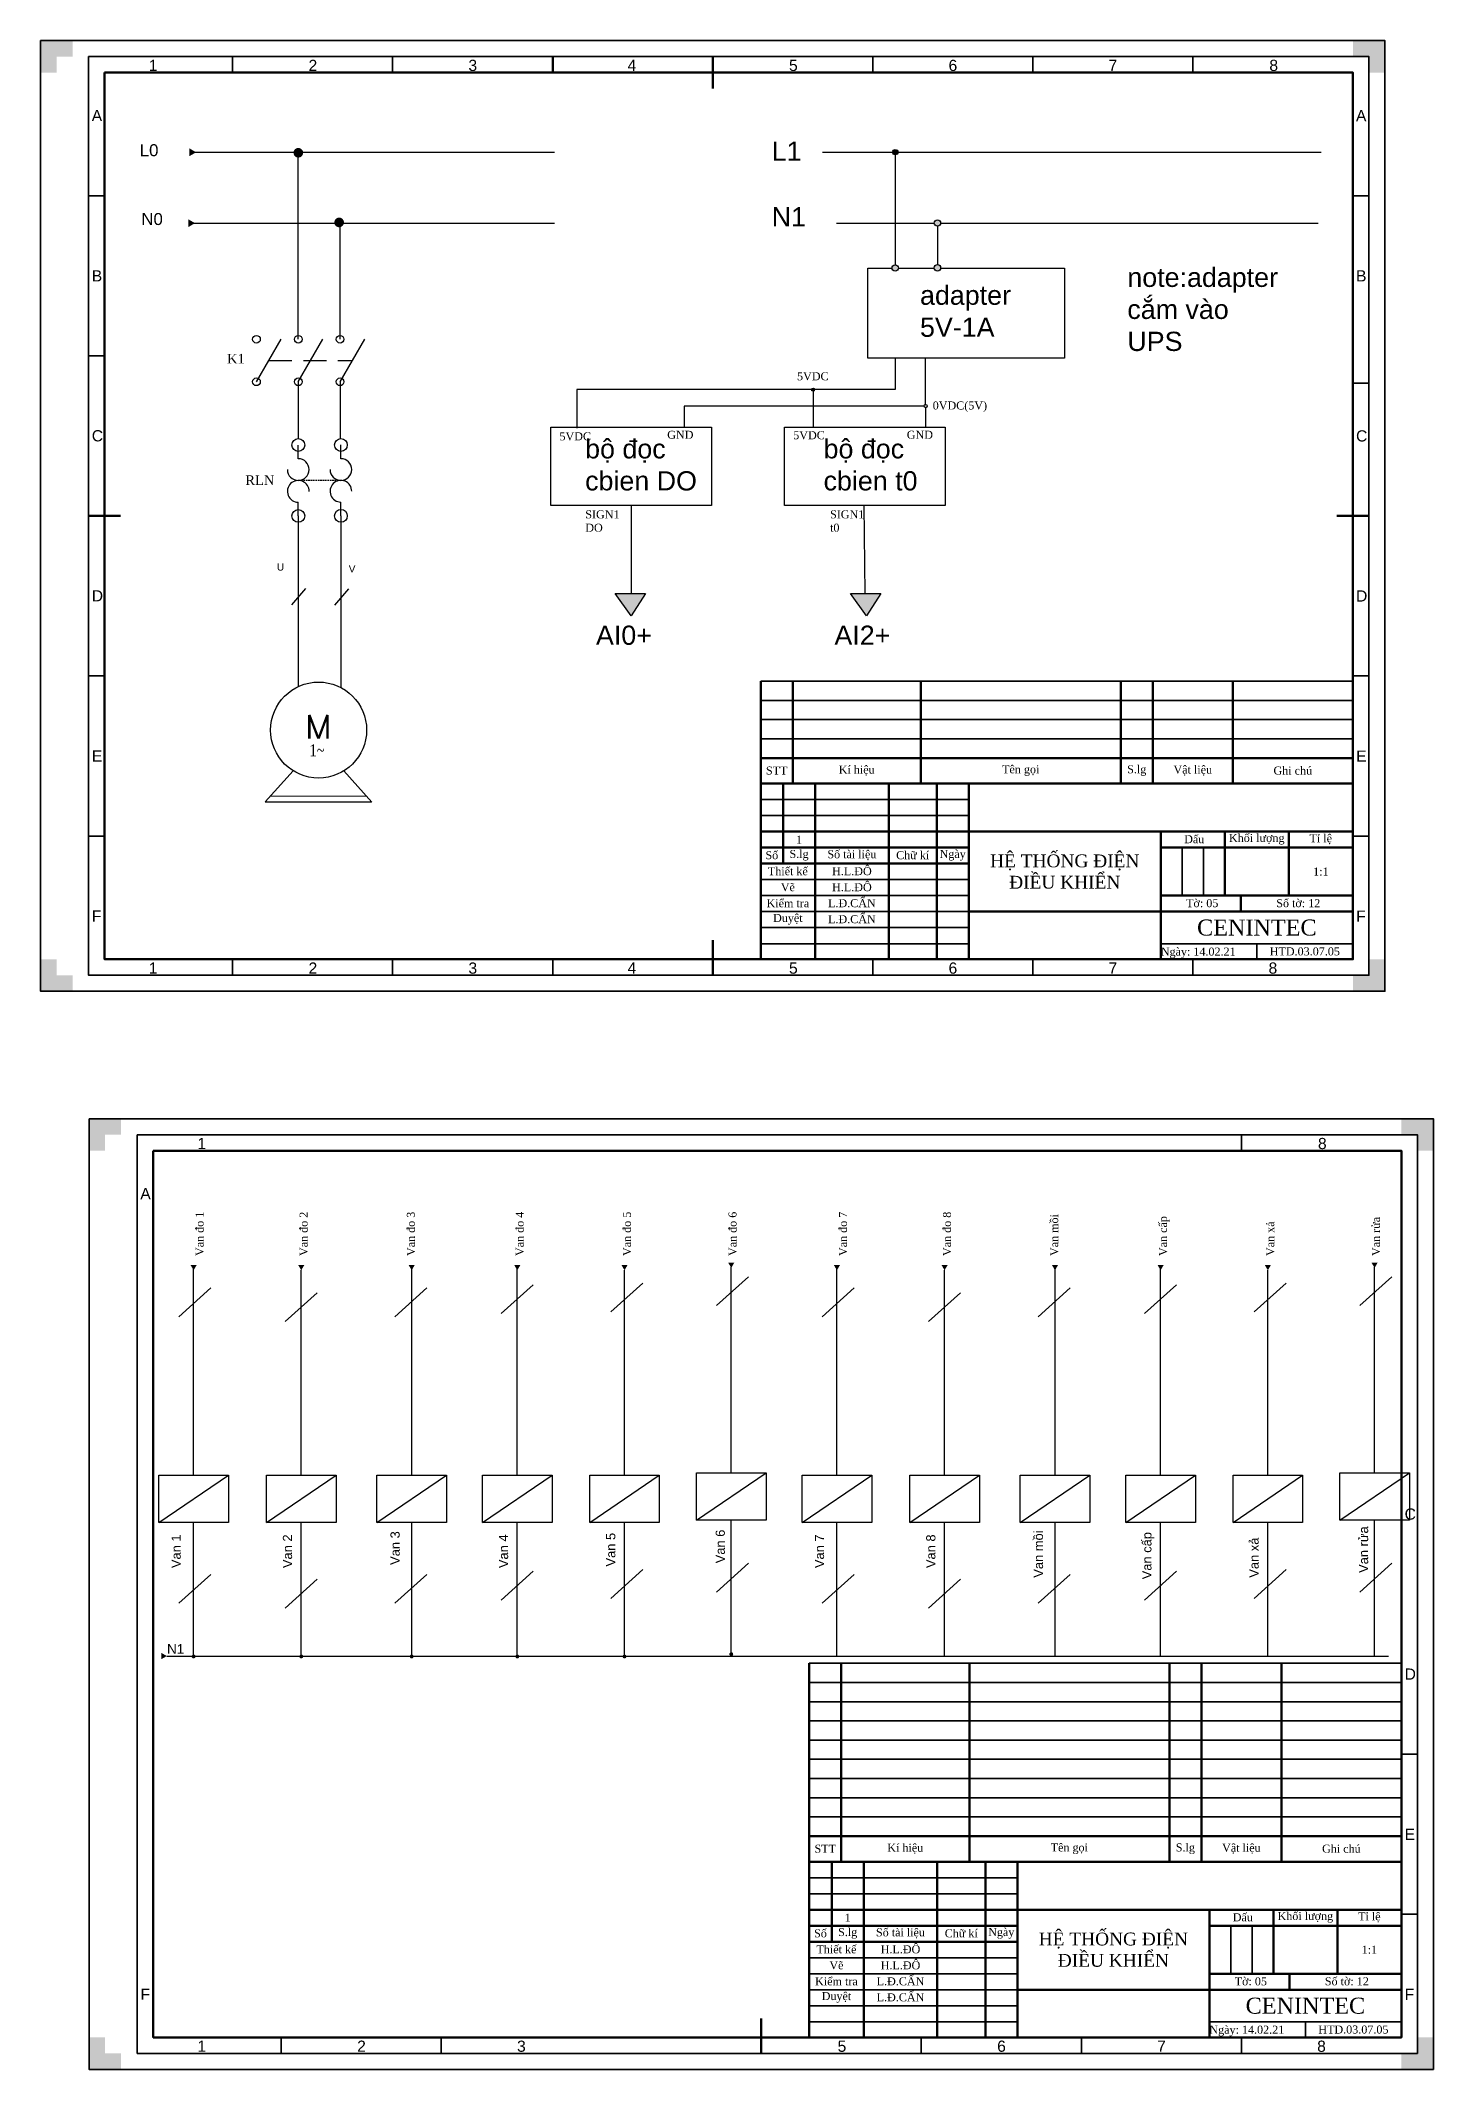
# Model space of a CAD drawing. Header units: inches. Extents: x 425 to 2523, y 1323 to 2367.
# Drawn here: x 882 to 1317, y 1384 to 2018 of the extents above; entities that cross this region are included whole.
import ezdxf
from ezdxf.enums import TextEntityAlignment as Align

# ---------------------------------------------------------------- set-up
doc = ezdxf.new("R2010")
doc.units = ezdxf.units.IN
doc.header["$MEASUREMENT"] = 0
doc.linetypes.add('DASHED', pattern=[0.75, 0.5, -0.25])
doc.linetypes.add('HIDDEN', pattern=[0.375, 0.25, -0.125])
for name, color, linetype in [('2', 7, 'Continuous'), ('5', 5, 'HIDDEN'), ('SYMS', 7, 'Continuous')]:
    doc.layers.add(name, color=color, linetype=linetype)
for name, color, linetype, lineweight in [('Khung ban ve', 5, 'Continuous', 70), ('Manh khung ten', 15, 'Continuous', 35), ('Net chu', 30, 'Continuous', 50), ('THIN', 5, 'Continuous', 25)]:
    doc.layers.add(name, color=color, linetype=linetype, lineweight=lineweight)
doc.styles.add('0907', font='arial.ttf', dxfattribs={"height": 20})
doc.styles.add('HNSTYLE', font='times.ttf', dxfattribs={"height": 2.5})
doc.styles.get("Standard").update_dxf_attribs({"font": 'times.ttf', "height": 4})
doc.styles.add('STYLE1', font='arial.ttf', dxfattribs={"height": 10})
doc.styles.add('WD', font='arial.ttf', dxfattribs={"height": 2.5})

# ---------------------------------------------------------------- blocks, each defined once
blk = doc.blocks.new('dau-xen')
at = {"layer": 'THIN'}
for points in [[(0, 0), (5, 0), (0, 10), (5, 10)], [(0, 5), (0, 0), (10, 5), (10, 0)]]:
    blk.add_solid(points, dxfattribs=at)
blk = doc.blocks.new('contactor1')
at = {"layer": '2', "color": 1, "lineweight": 25}
for p, q in [((566.6, 1912.29), (571.95, 1921.57)), ((575.68, 1912.29), (581.03, 1921.57)), ((584.75, 1912.29), (590.11, 1921.57))]:
    blk.add_line(p, q, dxfattribs=at)
at = {"layer": 'SYMS', "color": 1, "linetype": 'DASHED', "ltscale": 10}
blk.add_line((569.27, 1916.93), (587.43, 1916.93), dxfattribs=at)
at = {"layer": 'SYMS', "color": 1}
for centre in [(566.6, 1921.52), (575.68, 1921.52), (584.75, 1921.52), (566.6, 1912.29), (575.68, 1912.29), (584.75, 1912.29)]:
    blk.add_circle(centre, 0.832, dxfattribs=at)
blk = doc.blocks.new('relay_nhiet')
at = {"layer": 'SYMS', "color": 1}
for p, q in [((612.19, 1857.74), (612.19, 1862.03)), ((612.19, 1839.88), (612.19, 1844.16))]:
    blk.add_line(p, q, dxfattribs=at)
for centre in [(612.19, 1862.03), (612.19, 1839.88)]:
    blk.add_circle(centre, 2, dxfattribs=at)
for centre, start, end in [((612.19, 1854.34), 180, 90), ((612.19, 1847.56), 359.63794, 270)]:
    blk.add_arc(centre, 3.39, start, end, dxfattribs=at)

msp = doc.modelspace()

# ---------------------------------------------------------------- hatches: boundary and pattern name
at = {"layer": '2', "lineweight": 25}
for color, points in [(256, [(930.61, 1982.98), (928.5, 1984.19), (928.5, 1981.76)]), (256, [(930.26, 1960.83), (928.15, 1962.04), (928.15, 1959.61)]), (256, [(929.81, 1633.71), (930.79, 1635.39), (928.84, 1635.39)]), (256, [(963.45, 1633.71), (964.42, 1635.39), (962.48, 1635.39)]), (256, [(997.95, 1633.71), (998.92, 1635.39), (996.98, 1635.39)]), (256, [(1030.95, 1633.71), (1031.92, 1635.39), (1029.98, 1635.39)]), (256, [(1064.45, 1633.71), (1065.42, 1635.39), (1063.48, 1635.39)]), (256, [(1097.8, 1634.45), (1098.77, 1636.13), (1096.82, 1636.13)]), (256, [(1130.81, 1633.71), (1131.79, 1635.39), (1129.84, 1635.39)]), (256, [(1164.45, 1633.71), (1165.42, 1635.39), (1163.48, 1635.39)]), (256, [(1198.95, 1633.71), (1199.92, 1635.39), (1197.98, 1635.39)]), (256, [(1231.95, 1633.71), (1232.92, 1635.39), (1230.98, 1635.39)]), (256, [(1265.45, 1633.71), (1266.42, 1635.39), (1264.48, 1635.39)]), (256, [(1298.8, 1634.45), (1299.77, 1636.13), (1297.82, 1636.13)]), (256, [(921.45, 1513.21), (919.76, 1514.18), (919.76, 1512.23)]), (3, [(930.41, 1513.07, 1), (929.21, 1513.07, 1)]), (3, [(964.05, 1513.07, 1), (962.85, 1513.07, 1)]), (3, [(998.55, 1513.07, 1), (997.35, 1513.07, 1)]), (3, [(1031.55, 1513.07, 1), (1030.35, 1513.07, 1)]), (3, [(1065.05, 1513.07, 1), (1063.85, 1513.07, 1)]), (3, [(1098.4, 1513.81, 1), (1097.2, 1513.81, 1)])]:
    msp.add_hatch(color=color, dxfattribs=at).paths.add_polyline_path(points)
at = {"layer": 'SYMS'}
h = msp.add_hatch(color=256, dxfattribs=at)
h.dxf.hatch_style = 1
h.paths.add_polyline_path([(1149.86, 1983, 1), (1148.2, 1983, 1)])
h = msp.add_hatch(color=1, dxfattribs=at)
h.dxf.hatch_style = 1
h.paths.add_polyline_path([(1148.2, 1983, 1), (1149.86, 1983, 1)])
h = msp.add_hatch(color=1, dxfattribs=at)
h.dxf.hatch_style = 1
h.paths.add_polyline_path([(1148.03, 1946.82, 1), (1150.03, 1946.82, 1)])
h.paths.add_polyline_path([(1163.21, 1960.88, 1), (1161.21, 1960.88, 1)])
h.paths.add_polyline_path([(1163.21, 1946.88, 1), (1161.21, 1946.88, 1)])
h = msp.add_hatch(color=3, dxfattribs=at)
h.dxf.hatch_style = 1
h.paths.add_polyline_path([(1161.21, 1960.88, 1), (1163.21, 1960.88, 1)])
h.paths.add_polyline_path([(1163.21, 1946.88, 1), (1161.21, 1946.88, 1)])
h = msp.add_hatch(color=3, dxfattribs=at)
h.dxf.hatch_style = 1
h.paths.add_polyline_path([(1159.03, 1903.68, 1), (1158.03, 1903.68, 1)])
h.paths.add_polyline_path([(1123.84, 1908.82, 1), (1122.84, 1908.82, 1)])
h = msp.add_hatch(color=1, dxfattribs=at)
h.dxf.hatch_style = 1
h.paths.add_polyline_path([(1123.84, 1908.82, 1), (1122.84, 1908.82, 1)])
h = msp.add_hatch(color=256, dxfattribs=at)
h.dxf.hatch_style = 1
h.paths.add_polyline_path([(1066.52, 1838.12), (1071.02, 1845.12), (1061.52, 1845.12)])
h = msp.add_hatch(color=256, dxfattribs=at)
h.dxf.hatch_style = 1
h.paths.add_polyline_path([(1140.02, 1838.12), (1144.52, 1845.12), (1135.02, 1845.12)])

# ---------------------------------------------------------------- linework, layer by layer
at = {"lineweight": 25}
for p, q in [((964.76, 1846.75), (960.35, 1841.65)), ((978.26, 1846.64), (973.85, 1841.54))]:
    msp.add_line(p, q, dxfattribs=at)
for p, q in [((960.87, 1789.79), (952.2, 1780.02)), ((976.8, 1789.77), (985.45, 1779.98)), ((953.86, 1781.89), (983.8, 1781.85)), ((952.2, 1780.02), (985.42, 1780.02)), ((929.81, 1569.71), (929.81, 1634.21)), ((963.45, 1569.71), (963.45, 1633.71)), ((997.95, 1569.71), (997.95, 1634.21)), ((1030.95, 1569.71), (1030.95, 1634.21)), ((1064.45, 1569.71), (1064.45, 1633.71)), ((1130.81, 1569.71), (1130.81, 1634.21)), ((1164.45, 1569.71), (1164.45, 1633.71)), ((1198.95, 1569.71), (1198.95, 1634.21)), ((1231.95, 1569.71), (1231.95, 1634.21)), ((1265.45, 1569.71), (1265.45, 1633.71)), ((1097.8, 1570.45), (1097.8, 1605.25)), ((1298.8, 1570.45), (1298.8, 1605.25)), ((929.81, 1524.96), (929.81, 1554.96)), ((963.45, 1524.96), (963.45, 1554.96)), ((997.95, 1524.96), (997.95, 1554.96)), ((1030.95, 1524.96), (1030.95, 1554.96)), ((1064.45, 1524.96), (1064.45, 1554.96)), ((1097.8, 1525.7), (1097.8, 1555.7)), ((1130.81, 1513.21), (1130.81, 1554.96)), ((1164.45, 1513.21), (1164.45, 1554.96)), ((1198.95, 1513.21), (1198.95, 1554.96)), ((1231.95, 1513.21), (1231.95, 1554.96)), ((1265.45, 1513.21), (1265.45, 1554.96)), ((1298.8, 1513.21), (1298.8, 1555.7)), ((929.81, 1513.21), (929.81, 1524.96)), ((963.45, 1513.21), (963.45, 1524.96)), ((997.95, 1513.21), (997.95, 1524.96)), ((1030.95, 1513.21), (1030.95, 1524.96)), ((1064.45, 1513.21), (1064.45, 1524.96)), ((1097.8, 1513.95), (1097.8, 1525.7))]:
    msp.add_line(p, q)
at = {"color": 3}
msp.add_line((921.49, 1513.21), (1303.12, 1513.21), dxfattribs=at)
for points in [[(918.95, 1569.71), (940.68, 1569.71), (940.68, 1554.96), (918.95, 1554.96)], [(952.59, 1569.71), (974.31, 1569.71), (974.31, 1554.96), (952.59, 1554.96)], [(987.09, 1569.71), (1008.81, 1569.71), (1008.81, 1554.96), (987.09, 1554.96)], [(1020.09, 1569.71), (1041.81, 1569.71), (1041.81, 1554.96), (1020.09, 1554.96)], [(1053.59, 1569.71), (1075.31, 1569.71), (1075.31, 1554.96), (1053.59, 1554.96)], [(1086.93, 1570.45), (1108.66, 1570.45), (1108.66, 1555.7), (1086.93, 1555.7)], [(1119.95, 1569.71), (1141.68, 1569.71), (1141.68, 1554.96), (1119.95, 1554.96)], [(1153.59, 1569.71), (1175.31, 1569.71), (1175.31, 1554.96), (1153.59, 1554.96)], [(1188.09, 1569.71), (1209.81, 1569.71), (1209.81, 1554.96), (1188.09, 1554.96)], [(1221.09, 1569.71), (1242.81, 1569.71), (1242.81, 1554.96), (1221.09, 1554.96)], [(1254.59, 1569.71), (1276.31, 1569.71), (1276.31, 1554.96), (1254.59, 1554.96)], [(1287.93, 1570.45), (1309.66, 1570.45), (1309.66, 1555.7), (1287.93, 1555.7)]]:
    msp.add_lwpolyline(points, close=True)
at = {"layer": '2', "color": 0, "lineweight": 25, "const_width": 1.5}
for points in [[(962.53, 1982.07, 1), (962.53, 1983.57, 1)], [(975.28, 1960.31, 1), (975.28, 1961.81, 1)]]:
    msp.add_lwpolyline(points, format="xyb", close=True, dxfattribs=at)
at = {"layer": '2', "color": 0, "lineweight": 25}
msp.add_circle((968.86, 1802.48), 15, dxfattribs=at)
for points in [[(965.6, 1799.83), (966.35, 1799.83), (965.6, 1807.17), (966.35, 1807.3)], [(966.35, 1807.3), (965.6, 1807.17), (969.23, 1799.77), (968.43, 1799.76)], [(968.43, 1799.76), (969.23, 1799.77), (971.26, 1807.32), (972.01, 1807.19)], [(972.01, 1807.19), (971.26, 1807.32), (972.01, 1799.81), (971.26, 1799.81)]]:
    msp.add_trace(points, dxfattribs=at)
at = {"layer": '5', "color": 1, "linetype": 'Continuous', "lineweight": 25, "ltscale": 2}
for p, q in [((929.77, 1983), (1042.62, 1983)), ((1126.27, 1983), (1148.2, 1983)), ((1149.86, 1983), (1282.12, 1983))]:
    msp.add_line(p, q, dxfattribs=at)
at = {"layer": '5', "color": 3, "linetype": 'Continuous', "lineweight": 25, "ltscale": 2}
for p, q in [((928.18, 1960.88), (1042.62, 1960.88)), ((1130.68, 1960.88), (1161.21, 1960.88)), ((1163.21, 1960.88), (1281.12, 1960.88))]:
    msp.add_line(p, q, dxfattribs=at)
at = {"layer": 'Khung ban ve'}
for p, q in [((1092, 2012.87), (1092, 2002.87)), ((897, 1869.37), (907, 1869.37)), ((1287, 1869.37), (1297, 1869.37)), ((1107, 1785.75), (1107, 1817.75)), ((1117, 1785.75), (1117, 1817.75)), ((1157, 1785.75), (1157, 1817.75)), ((1219.5, 1785.75), (1219.5, 1817.75)), ((1229.5, 1785.75), (1229.5, 1817.75)), ((1254.5, 1785.75), (1254.5, 1817.75)), ((1107, 1793.75), (1292.02, 1793.75)), ((1107, 1730.75), (1107, 1785.75)), ((1107, 1785.75), (1292.02, 1785.75)), ((1114, 1760.75), (1114, 1785.75)), ((1124, 1730.75), (1124, 1785.75)), ((1147, 1730.75), (1147, 1785.75)), ((1162, 1730.75), (1162, 1785.75)), ((1172, 1730.75), (1172, 1785.75)), ((1292, 1780.75), (1292.02, 1780.75)), ((1292, 1775.75), (1292.02, 1775.75)), ((1107, 1770.75), (1292.02, 1770.75)), ((1232, 1730.75), (1232, 1770.75)), ((1252, 1750.75), (1252, 1770.75)), ((1272, 1750.75), (1272, 1770.75)), ((1107, 1765.75), (1172, 1765.75)), ((1232, 1765.75), (1292.02, 1765.75)), ((1107, 1760.75), (1172, 1760.75)), ((1292, 1760.75), (1292.02, 1760.75)), ((1292, 1755.75), (1292.02, 1755.75)), ((1232, 1750.75), (1292.02, 1750.75)), ((1257, 1745.75), (1257, 1750.75)), ((1292, 1745.75), (1172, 1745.75)), ((1092, 1736.8), (1092, 1725.87)), ((1292, 1740.75), (1292.02, 1740.75)), ((1122.18, 1448.95), (1122.18, 1510.95)), ((1132.18, 1448.95), (1132.18, 1510.95)), ((1172.18, 1448.95), (1172.18, 1510.95)), ((1234.68, 1448.95), (1234.68, 1510.95)), ((1244.68, 1448.95), (1244.68, 1510.95)), ((1269.68, 1448.95), (1269.68, 1510.95)), ((1122.18, 1456.95), (1307.2, 1456.95)), ((1122.18, 1393.95), (1122.18, 1448.95)), ((1122.18, 1448.95), (1307.2, 1448.95)), ((1129.18, 1423.95), (1129.18, 1448.95)), ((1139.18, 1393.95), (1139.18, 1448.95)), ((1162.18, 1393.95), (1162.18, 1448.95)), ((1177.18, 1393.95), (1177.18, 1448.95)), ((1187.18, 1393.95), (1187.18, 1448.95)), ((1307.18, 1443.95), (1307.2, 1443.95)), ((1307.18, 1438.95), (1307.2, 1438.95)), ((1122.18, 1433.95), (1307.2, 1433.95)), ((1247.18, 1393.95), (1247.18, 1433.95)), ((1267.18, 1413.95), (1267.18, 1433.95)), ((1287.18, 1413.95), (1287.18, 1433.95)), ((1122.18, 1428.95), (1187.18, 1428.95)), ((1247.18, 1428.95), (1307.2, 1428.95)), ((1122.18, 1423.95), (1187.18, 1423.95)), ((1307.18, 1423.95), (1307.2, 1423.95)), ((1247.18, 1413.95), (1307.2, 1413.95)), ((1272.18, 1408.95), (1272.18, 1413.95)), ((1307.18, 1418.95), (1307.2, 1418.95)), ((1307.18, 1408.95), (1187.18, 1408.95)), ((1307.18, 1403.95), (1307.2, 1403.95)), ((1107.18, 1400), (1107.18, 1389.07))]:
    msp.add_line(p, q, dxfattribs=at)
for points in [[(902, 2007.87), (1292, 2007.87), (1292, 1730.87), (902, 1730.87)], [(917.18, 1671.07), (1307.18, 1671.07), (1307.18, 1394.07), (917.18, 1394.07)]]:
    msp.add_lwpolyline(points, close=True, dxfattribs=at)
at = {"layer": 'Manh khung ten'}
for p, q in [((942, 2012.87), (942, 2007.87)), ((992, 2012.87), (992, 2007.87)), ((1142, 2012.87), (1142, 2007.87)), ((1192, 2012.87), (1192, 2007.87)), ((1242, 2012.87), (1242, 2007.87)), ((901.97, 1969.41), (896.98, 1969.41)), ((1296.97, 1969.41), (1291.98, 1969.41)), ((901.98, 1919.37), (897, 1919.37)), ((1296.98, 1910.87), (1292, 1910.87)), ((901.98, 1819.41), (897, 1819.41)), ((1296.98, 1819.37), (1292, 1819.37)), ((1107, 1817.75), (1292.02, 1817.75)), ((1107, 1811.75), (1292.02, 1811.75)), ((1107, 1805.75), (1292.02, 1805.75)), ((1107, 1799.75), (1292.02, 1799.75)), ((1107, 1780.75), (1172, 1780.75)), ((1107, 1775.75), (1172, 1775.75)), ((902, 1769.37), (897.02, 1769.37)), ((1297, 1769.33), (1292.02, 1769.33)), ((1238.67, 1750.75), (1238.67, 1765.75)), ((1245.33, 1750.75), (1245.33, 1765.75)), ((1107, 1755.75), (1172, 1755.75)), ((1107, 1750.75), (1172, 1750.75)), ((1107, 1745.75), (1172, 1745.75)), ((1107, 1740.75), (1172, 1740.75)), ((942, 1730.87), (942, 1725.87)), ((992, 1730.87), (992, 1725.87)), ((1042, 1730.87), (1042, 1725.87)), ((1107, 1735.75), (1172, 1735.75)), ((1142, 1730.87), (1142, 1725.87)), ((1192, 1730.87), (1192, 1725.87)), ((1232, 1735.75), (1292.02, 1735.75)), ((1242, 1730.87), (1242, 1725.87)), ((1262.01, 1735.75), (1262.01, 1730.87)), ((1257.18, 1676.07), (1257.18, 1671.07)), ((1122.18, 1510.95), (1307.2, 1510.95)), ((1122.18, 1504.95), (1307.2, 1504.95)), ((1122.18, 1498.95), (1307.2, 1498.95)), ((1122.18, 1492.95), (1307.2, 1492.95)), ((1122.18, 1486.95), (1307.2, 1486.95)), ((1122.18, 1480.95), (1307.2, 1480.95)), ((1312.16, 1482.57), (1307.18, 1482.57)), ((1122.18, 1474.95), (1307.2, 1474.95)), ((1122.18, 1468.95), (1307.2, 1468.95)), ((1122.18, 1462.95), (1307.2, 1462.95)), ((1122.18, 1443.95), (1187.18, 1443.95)), ((1122.18, 1438.95), (1187.18, 1438.95)), ((1312.18, 1432.53), (1307.2, 1432.53)), ((1253.85, 1413.95), (1253.85, 1428.95)), ((1260.51, 1413.95), (1260.51, 1428.95)), ((1122.18, 1418.95), (1187.18, 1418.95)), ((1122.18, 1413.95), (1187.18, 1413.95)), ((1122.18, 1408.95), (1187.18, 1408.95)), ((1122.18, 1403.95), (1187.18, 1403.95)), ((1122.18, 1398.95), (1187.18, 1398.95)), ((1247.18, 1398.95), (1307.2, 1398.95)), ((1277.19, 1398.95), (1277.19, 1394.07)), ((957.18, 1394.07), (957.18, 1389.07)), ((1007.18, 1394.07), (1007.18, 1389.07)), ((1157.18, 1394.07), (1157.18, 1389.07)), ((1207.18, 1394.07), (1207.18, 1389.07)), ((1257.18, 1394.07), (1257.18, 1389.07))]:
    msp.add_line(p, q, dxfattribs=at)
at = {"layer": 'Manh khung ten', "lineweight": 25}
for points in [[(882, 1720.87), (1302, 1720.87), (1302, 2017.87), (882, 2017.87)], [(897.18, 1384.07), (1317.18, 1384.07), (1317.18, 1681.07), (897.18, 1681.07)]]:
    msp.add_lwpolyline(points, close=True, dxfattribs=at)
at = {"layer": 'Manh khung ten'}
for points in [[(882, 2017.87), (1302, 2017.87), (1302, 1720.87), (882, 1720.87)], [(897, 2012.87), (1297, 2012.87), (1297, 1725.87), (897, 1725.87)], [(897.18, 1681.07), (1317.18, 1681.07), (1317.18, 1384.07), (897.18, 1384.07)], [(912.18, 1676.07), (1312.18, 1676.07), (1312.18, 1389.07), (912.18, 1389.07)]]:
    msp.add_lwpolyline(points, close=True, dxfattribs=at)
at = {"layer": 'Net chu'}
msp.add_line((1042, 2012.87), (1042, 2007.87), dxfattribs=at)
at = {"layer": 'SYMS'}
for p, q in [((962.53, 1924.57), (962.53, 1982.07)), ((975.6, 1924.57), (975.6, 1960.38)), ((962.53, 1911.28), (962.53, 1893.53)), ((975.6, 1911.28), (975.6, 1893.53)), ((1066.52, 1872.62), (1066.52, 1845.12)), ((1139.24, 1872.62), (1139.52, 1845.12)), ((962.53, 1869.38), (962.53, 1816.08)), ((975.85, 1869.39), (975.85, 1815.76)), ((1061.52, 1845.12), (1071.02, 1845.12)), ((1066.52, 1838.12), (1061.52, 1845.12)), ((1071.02, 1845.12), (1066.52, 1838.12)), ((1135.02, 1845.12), (1144.52, 1845.12)), ((1140.02, 1838.12), (1135.02, 1845.12)), ((1144.52, 1845.12), (1140.02, 1838.12)), ((1025.95, 1620.21), (1035.95, 1629.21)), ((1060.18, 1620.71), (1070.18, 1629.71)), ((1093.18, 1622.71), (1103.18, 1631.71)), ((1097.8, 1605.25), (1097.8, 1634.71)), ((1226.95, 1620.21), (1236.95, 1629.21)), ((1261.18, 1620.71), (1271.18, 1629.71)), ((1294.18, 1622.71), (1304.18, 1631.71)), ((1298.8, 1605.25), (1298.8, 1634.71)), ((925.18, 1619.21), (935.18, 1628.21)), ((958.45, 1617.71), (968.45, 1626.71)), ((992.68, 1619.21), (1002.68, 1628.21)), ((1126.18, 1619.21), (1136.18, 1628.21)), ((1159.45, 1617.71), (1169.45, 1626.71)), ((1193.68, 1619.21), (1203.68, 1628.21)), ((918.95, 1554.96), (940.68, 1569.71)), ((952.59, 1554.96), (974.31, 1569.71)), ((987.09, 1554.96), (1008.81, 1569.71)), ((1020.09, 1554.96), (1041.81, 1569.71)), ((1053.59, 1554.96), (1075.31, 1569.71)), ((1086.93, 1555.7), (1108.66, 1570.45)), ((1119.95, 1554.96), (1141.68, 1569.71)), ((1153.59, 1554.96), (1175.31, 1569.71)), ((1188.09, 1554.96), (1209.81, 1569.71)), ((1221.09, 1554.96), (1242.81, 1569.71)), ((1254.59, 1554.96), (1276.31, 1569.71)), ((1287.93, 1555.7), (1309.66, 1570.45)), ((1060.18, 1531.21), (1070.18, 1540.21)), ((1093.18, 1533.21), (1103.18, 1542.21)), ((1261.18, 1531.21), (1271.18, 1540.21)), ((1294.18, 1533.21), (1304.18, 1542.21)), ((925.18, 1529.71), (935.18, 1538.71)), ((958.45, 1528.21), (968.45, 1537.21)), ((992.68, 1529.71), (1002.68, 1538.71)), ((1025.95, 1530.71), (1035.95, 1539.71)), ((1126.18, 1529.71), (1136.18, 1538.71)), ((1159.45, 1528.21), (1169.45, 1537.21)), ((1193.68, 1529.71), (1203.68, 1538.71)), ((1226.95, 1530.71), (1236.95, 1539.71))]:
    msp.add_line(p, q, dxfattribs=at)
at = {"layer": 'SYMS', "color": 1}
msp.add_line((1149.03, 1982.17), (1149.03, 1947.82), dxfattribs=at)
at = {"layer": 'SYMS', "color": 3}
for p, q in [((1162.21, 1959.88), (1162.21, 1947.88)), ((1158.53, 1904.18), (1158.53, 1918.68)), ((1158.03, 1903.68), (1083.13, 1903.68)), ((1083.13, 1903.68), (1083.13, 1897.13)), ((1158.53, 1903.18), (1158.53, 1897.13))]:
    msp.add_line(p, q, dxfattribs=at)
at = {"layer": 'SYMS', "color": 240, "true_color": 0xed1f24}
for p, q in [((1149.03, 1918.82), (1149.03, 1908.82)), ((1049.53, 1908.82), (1049.53, 1896.82)), ((1122.84, 1908.82), (1049.53, 1908.82)), ((1123.34, 1908.32), (1123.34, 1897.13)), ((1149.03, 1908.82), (1123.84, 1908.82))]:
    msp.add_line(p, q, dxfattribs=at)
at = {"layer": 'SYMS', "color": 1, "linetype": 'DASHED'}
msp.add_line((975.85, 1880.47), (962.53, 1880.45), dxfattribs=at)
at = {"layer": 'SYMS', "color": 2}
for points in [[(1163.21, 1946.82), (1201.96, 1946.82), (1201.96, 1918.68), (1140.44, 1918.68), (1140.44, 1946.82), (1148.03, 1946.82)], [(1150.03, 1946.82), (1161.21, 1946.82)]]:
    msp.add_lwpolyline(points, dxfattribs=at)
at = {"layer": 'SYMS'}
for points in [[(1041.38, 1897.13), (1091.67, 1897.13), (1091.67, 1872.62), (1041.38, 1872.62)], [(1114.38, 1897.13), (1164.67, 1897.13), (1164.67, 1872.62), (1114.38, 1872.62)]]:
    msp.add_lwpolyline(points, close=True, dxfattribs=at)
at = {"layer": 'SYMS', "color": 1}
msp.add_circle((1149.03, 1983), 0.829, dxfattribs=at)
at = {"layer": 'SYMS', "color": 3}
for centre in [(1162.21, 1960.88), (1162.21, 1946.88)]:
    msp.add_circle(centre, 1, dxfattribs=at)
at = {"layer": 'SYMS'}
for centre, radius in [((1149.03, 1946.82), 1), ((1123.34, 1908.82), 0.5), ((1158.53, 1903.68), 0.5)]:
    msp.add_circle(centre, radius, dxfattribs=at)

# ---------------------------------------------------------------- block references
at = {"layer": 'Manh khung ten', "xscale": -1, "rotation": 180}
for p in [(882, 2017.87), (897.18, 1681.07)]:
    msp.add_blockref('dau-xen', p, dxfattribs=at)
at = {"layer": 'Manh khung ten', "rotation": 180}
for p in [(1302, 2017.87), (1317.18, 1681.07)]:
    msp.add_blockref('dau-xen', p, dxfattribs=at)
at = {"layer": 'Manh khung ten'}
for p in [(882, 1720.87), (897.18, 1384.07)]:
    msp.add_blockref('dau-xen', p, dxfattribs=at)
at = {"layer": 'Manh khung ten', "xscale": -1}
for p in [(1302, 1720.87), (1317.18, 1384.07)]:
    msp.add_blockref('dau-xen', p, dxfattribs=at)
at = {"layer": 'SYMS', "xscale": 1.44, "yscale": 1.44, "zscale": 1.44}
msp.add_blockref('contactor1', (133.55, -842.43), dxfattribs=at)
at = {"layer": 'SYMS'}
for p in [(350.33, 29.5), (363.65, 29.52)]:
    msp.add_blockref('relay_nhiet', p, dxfattribs=at)

# ---------------------------------------------------------------- texts
at = {"attachment_point": 5}
for s, insert, char_height, width in [('HỆ THỐNG ĐIỆN ĐIỀU KHIỂN', (1202, 1758.25), 4, 60), ('1:1', (1282.01, 1758.25), 2.5, 20.0168), ('{\\fTimes New Roman|b0|i0|c238|p18;HTD.0}3{\\fTimes New Roman|b0|i0|c238|p18;.0}7{\\fTimes New Roman|b0|i0|c238|p18;.05}', (1277, 1733.31), 2.5, 29.9915), ('HỆ THỐNG ĐIỆN ĐIỀU KHIỂN', (1217.18, 1421.45), 4, 60), ('1:1', (1297.19, 1421.45), 2.5, 20.0168), ('{\\fTimes New Roman|b0|i0|c238|p18;HTD.0}3{\\fTimes New Roman|b0|i0|c238|p18;.0}7{\\fTimes New Roman|b0|i0|c238|p18;.05}', (1292.18, 1396.51), 2.5, 29.9915)]:
    msp.add_mtext(s, dxfattribs=dict(at, insert=insert, char_height=char_height, width=width))
at = {"color": 2, "linetype": 'ByBlock', "lineweight": 25, "char_height": 2.5, "width": 30.0084, "attachment_point": 1}
for insert in [(1232, 1734.53), (1247.18, 1397.73)]:
    msp.add_mtext('{\\fTimes New Roman|b0|i0|c0|p18;Ngày: 14.02.21}', dxfattribs=dict(at, insert=insert))
at = {"layer": '2', "color": 0, "lineweight": 25, "style": 'HNSTYLE', "width": 0.8}
msp.add_text(' 1~', height=3.75, dxfattribs=at).set_placement((967.81, 1794.29), align=Align.CENTER)
at = {"layer": '2', "color": 0, "char_height": 2.25, "attachment_point": 1, "style": 'WD'}
for s, insert, width in [('U', (955.83, 1854.55), 27.0848), ('V', (978.28, 1853.96), 34.0848)]:
    msp.add_mtext(s, dxfattribs=dict(at, insert=insert, width=width))
at = {"layer": '2', "color": 0, "char_height": 2.88, "width": 29.6397, "attachment_point": 1, "rotation": 90, "style": 'WD'}
for s, insert in [('Van rửa', (1293.91, 1539.18)), ('Van 1', (922.91, 1540.68)), ('Van 2', (957.7, 1540.68)), ('Van 3', (991.33, 1541.68)), ('Van 4', (1025.2, 1540.68)), ('Van 5', (1058.7, 1541.18)), ('Van 6', (1092.91, 1542.18)), ('Van 7', (1123.91, 1540.68)), ('Van 8', (1158.7, 1540.68)), ('Van mồi', (1192.33, 1537.68)), ('Van cấp', (1226.2, 1537.18)), ('Van xả', (1259.7, 1537.68))]:
    msp.add_mtext(s, dxfattribs=dict(at, insert=insert))
at = {"layer": 'Net chu', "style": '0907'}
for s, p in [('1', (915.81, 2008.37)), ('2', (965.73, 2008.37)), ('3', (1015.68, 2008.37)), ('4', (1065.38, 2008.37)), ('5', (1115.84, 2008.37)), ('6', (1165.69, 2008.37)), ('7', (1215.67, 2008.37)), ('8', (1265.92, 2008.37)), ('A', (897.98, 1992.7)), ('A', (1292.98, 1992.66)), ('B', (898, 1942.62)), ('B', (1293, 1942.62)), ('C', (898, 1892.66)), ('C', (1293, 1892.62)), ('D', (898, 1842.66)), ('D', (1293, 1842.62)), ('E', (898.02, 1792.62)), ('E', (1293.02, 1792.59)), ('F', (898.02, 1742.62)), ('F', (1293.02, 1742.59)), ('1', (915.81, 1726.37)), ('2', (965.73, 1726.37)), ('3', (1015.68, 1726.37)), ('4', (1065.38, 1726.37)), ('5', (1115.84, 1726.37)), ('6', (1165.69, 1726.37)), ('7', (1215.67, 1726.37)), ('8', (1265.67, 1726.37)), ('1', (930.99, 1671.57)), ('8', (1281.1, 1671.57)), ('A', (913.16, 1655.9)), ('C', (1308.18, 1555.82)), ('D', (1308.18, 1505.82)), ('E', (1308.2, 1455.79)), ('F', (913.2, 1405.82)), ('F', (1308.2, 1405.79)), ('1', (930.99, 1389.57)), ('2', (980.91, 1389.57)), ('3', (1030.86, 1389.57)), ('5', (1131.02, 1389.57)), ('6', (1180.87, 1389.57)), ('7', (1230.85, 1389.57)), ('8', (1280.85, 1389.57))]:
    msp.add_text(s, height=3.5, dxfattribs=at).set_placement(p)
at = {"layer": 'Net chu', "attachment_point": 5}
for s, insert, char_height, width in [('{\\fTimes New Roman|b0|i0|c238|p18;S}TT', (1111.99, 1789.81), 2.5, 10.0169), ('Kí hiệu', (1136.99, 1789.81), 2.5, 40.0169), ('Tên gọi', (1188.24, 1789.81), 2.5, 62.5169), ('{\\fTimes New Roman|b0|i0|c238|p18;S}.lg', (1224.49, 1789.81), 2.5, 10.0169), ('Vật liệu', (1241.99, 1789.81), 2.5, 25.0169), ('Ghi chú', (1273.24, 1789.81), 2.5, 37.5168), ('1', (1119, 1768.25), 2.5, 10), (' Dấu', (1241.98, 1768.37), 2.5, 120.0168), ('Khối lượng', (1261.98, 1768.37), 2.5, 120.0168), ('Tỉ lệ', (1281.98, 1768.37), 2.5, 120.0168), ('Số', (1110.48, 1763.37), 2.5, 7), ('S.lg', (1118.98, 1763.37), 2.5, 10), ('Số tài liệu', (1135.48, 1763.37), 2.5, 23), ('Chữ kí', (1154.48, 1763.37), 2.5, 15), ('Ngày', (1166.98, 1763.37), 2.5, 10), ('Thiết kế', (1115.48, 1758.37), 2.5, 17), ('H.L.ĐÔ', (1135.49, 1758.37), 2.5, 23.0169), ('{\\fTimes New Roman|b0|i0|c186|p18;Kiểm tra}', (1115.48, 1748.37), 2.5, 17), ('Vẽ', (1115.48, 1753.37), 2.5, 17), ('L.Đ.CẨN', (1135.49, 1748.37), 2.5, 23.0169), ('H.L.ĐÔ', (1135.49, 1753.37), 2.5, 23.0169), ('{\\fTimes New Roman|b0|i0|c186|p18; Tờ:} 05', (1244.48, 1748.37), 2.5, 25), ('{\\fTimes New Roman|b0|i0|c186|p18; Số tờ:} 12', (1274.48, 1748.37), 2.5, 35), ('Duyệt', (1115.48, 1743.37), 2.5, 17), ('L.Đ.CẨN', (1135.49, 1743.37), 2.5, 23.0169), ('CENINTEC', (1262, 1740.75), 5, 60), ('{\\fTimes New Roman|b0|i0|c238|p18;S}TT', (1127.17, 1453.01), 2.5, 10.0169), ('Kí hiệu', (1152.17, 1453.01), 2.5, 40.0169), ('Tên gọi', (1203.42, 1453.01), 2.5, 62.5169), ('{\\fTimes New Roman|b0|i0|c238|p18;S}.lg', (1239.67, 1453.01), 2.5, 10.0169), ('Vật liệu', (1257.17, 1453.01), 2.5, 25.0169), ('Ghi chú', (1288.42, 1453.01), 2.5, 37.5168), ('1', (1134.18, 1431.45), 2.5, 10), (' Dấu', (1257.16, 1431.57), 2.5, 120.0168), ('Khối lượng', (1277.16, 1431.57), 2.5, 120.0168), ('Tỉ lệ', (1297.16, 1431.57), 2.5, 120.0168), ('Số', (1125.66, 1426.57), 2.5, 7), ('S.lg', (1134.16, 1426.57), 2.5, 10), ('Số tài liệu', (1150.66, 1426.57), 2.5, 23), ('Chữ kí', (1169.66, 1426.57), 2.5, 15), ('Ngày', (1182.16, 1426.57), 2.5, 10), ('Thiết kế', (1130.66, 1421.57), 2.5, 17), ('H.L.ĐÔ', (1150.67, 1421.57), 2.5, 23.0169), ('Vẽ', (1130.66, 1416.57), 2.5, 17), ('L.Đ.CẨN', (1150.67, 1411.57), 2.5, 23.0169), ('H.L.ĐÔ', (1150.67, 1416.57), 2.5, 23.0169), ('{\\fTimes New Roman|b0|i0|c186|p18;Kiểm tra}', (1130.66, 1411.57), 2.5, 17), ('Duyệt', (1130.66, 1406.57), 2.5, 17), ('L.Đ.CẨN', (1150.67, 1406.57), 2.5, 23.0169), ('{\\fTimes New Roman|b0|i0|c186|p18; Tờ:} 05', (1259.66, 1411.57), 2.5, 25), ('{\\fTimes New Roman|b0|i0|c186|p18; Số tờ:} 12', (1289.66, 1411.57), 2.5, 35), ('CENINTEC', (1277.18, 1403.95), 5, 60)]:
    msp.add_mtext(s, dxfattribs=dict(at, insert=insert, char_height=char_height, width=width))
at = {"layer": 'SYMS', "color": 1, "lineweight": 25, "attachment_point": 1, "style": 'WD'}
for s, insert, char_height, width in [('{\\C0;L0}', (913, 1985.5), 3.75, 21.0749), ('{\\C0;N0}', (913.5, 1964), 3.75, 10.319), ('{\\fTimes New Roman|b0|i0|c0|p18;\\C0;K1}', (940.27, 1920), 3, 8.2552), ('{\\fTimes New Roman|b0|i0|c0|p18;\\C0;RLN}', (945.98, 1882.05), 3, 8.2552)]:
    msp.add_mtext(s, dxfattribs=dict(at, insert=insert, char_height=char_height, width=width))
at = {"layer": 'SYMS', "char_height": 6, "attachment_point": 1, "style": 'STYLE1'}
for s, width, insert in [('L1', 12.1093, (1110.42, 1986.33)), ('N1', 12.1093, (1110.42, 1965.83)), ('note:adapter cắm vào UPS', 34.4993, (1221.55, 1946.91)), ('adapter\\P5V-1A', 34.4993, (1156.77, 1941.33)), ('bộ đọc cbien DO', 37.793, (1052.14, 1893.34)), ('bộ đọc cbien t0', 30.6075, (1126.64, 1893.34)), ('AI0+', 26.8836, (1055.53, 1835.11)), ('AI2+', 26.8836, (1130.03, 1835.11))]:
    msp.add_mtext_dynamic_manual_height_columns(s, width=width, gutter_width=30, heights=[0], dxfattribs=dict(at, insert=insert))
at = {"layer": 'SYMS', "color": 1, "char_height": 2.5, "attachment_point": 1}
for s, insert in [('5VDC', (1118.35, 1914.25)), ('5VDC', (1044.12, 1895.49)), ('{\\C3;GND}', (1077.8, 1895.97)), ('5VDC', (1117.16, 1895.83)), ('{\\C3;GND}', (1152.64, 1895.99)), ('SIGN1\\PDO', (1052.19, 1871.11)), ('SIGN1\\Pt0', (1128.66, 1871.12))]:
    msp.add_mtext_dynamic_manual_height_columns(s, width=8.0859, gutter_width=30, heights=[0], dxfattribs=dict(at, insert=insert))
at = {"layer": 'SYMS', "color": 3, "insert": (1160.74, 1905.13), "char_height": 2.5, "attachment_point": 1}
msp.add_mtext_dynamic_manual_height_columns('0VDC(5V)', width=8.0859, gutter_width=30, heights=[0], dxfattribs=at)
at = {"layer": 'SYMS', "char_height": 2.5, "attachment_point": 1, "rotation": 90}
for s, insert in [('Van đo 1', (930.44, 1638.17)), ('Van đo 2', (962.94, 1638.17)), ('Van đo 3', (996.44, 1638.17)), ('Van đo 4', (1030.44, 1638.17)), ('Van đo 5', (1063.94, 1638.17)), ('Van đo 6', (1096.94, 1638.17)), ('Van đo 7', (1131.44, 1638.17)), ('Van đo 8', (1163.94, 1638.17)), ('Van mồi', (1197.44, 1638.17)), ('Van cấp', (1231.44, 1638.17)), ('Van xả', (1264.94, 1638.17)), ('Van rửa', (1297.94, 1638.17))]:
    msp.add_mtext_dynamic_manual_height_columns(s, width=35.1894, gutter_width=30, heights=[0], dxfattribs=dict(at, insert=insert))
at = {"layer": 'SYMS', "color": 1, "insert": (921.52, 1516.93), "char_height": 3, "width": 8.2552, "attachment_point": 1, "style": 'WD'}
msp.add_mtext('{\\C0;N1}', dxfattribs=at)

doc.saveas('drawing.dxf')
